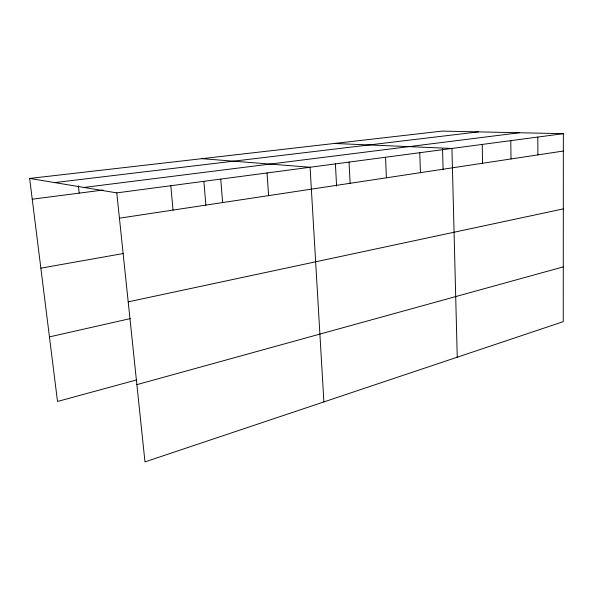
<?xml version="1.0" encoding="UTF-8"?>
<svg xmlns="http://www.w3.org/2000/svg" width="593" height="593" viewBox="0 0 593 593"><rect width="100%" height="100%" fill="white"/><g stroke="black" fill="none" stroke-linecap="round" stroke-linejoin="round"><path stroke-width="0.89" d="M29.65 178.441L442.044 131.105L563.35 133.677L563.246 321.665L144.974 461.895L116.777 192.881L29.65 178.441L57.514 401.468L136.738 379.876M136.879 384.649L563.276 266.88M49.449 336.891L130.312 318.597M128.199 301.852L563.306 208.892M40.858 268.155L123.626 253.463M119.43 218.187L563.343 151.037M116.777 192.881L563.35 133.677M32.244 199.204L103.041 190.049M83.998 187.447L519.446 132.75M54.645 182.577L478.388 131.876M334.333 143.469L451.933 148.45L457.247 357.201M201.968 158.665L310.08 167.256L323.889 401.913M78.365 185.817L79.195 193.133M170.806 185.713L173.045 210.078M203.896 181.606L205.875 205.215M220.744 179.093L222.62 202.576M267.043 172.956L268.607 195.623M335.401 163.646L336.587 186.098M349.055 162.089L350.107 183.289M385.539 157.249L386.384 177.804M419.762 152.712L420.422 172.652M442.534 148.91L443.112 169.739M482.22 144.433L482.569 163.253M510.795 140.645L511.01 158.946M537.799 137.065L537.895 154.884"/></g></svg>
